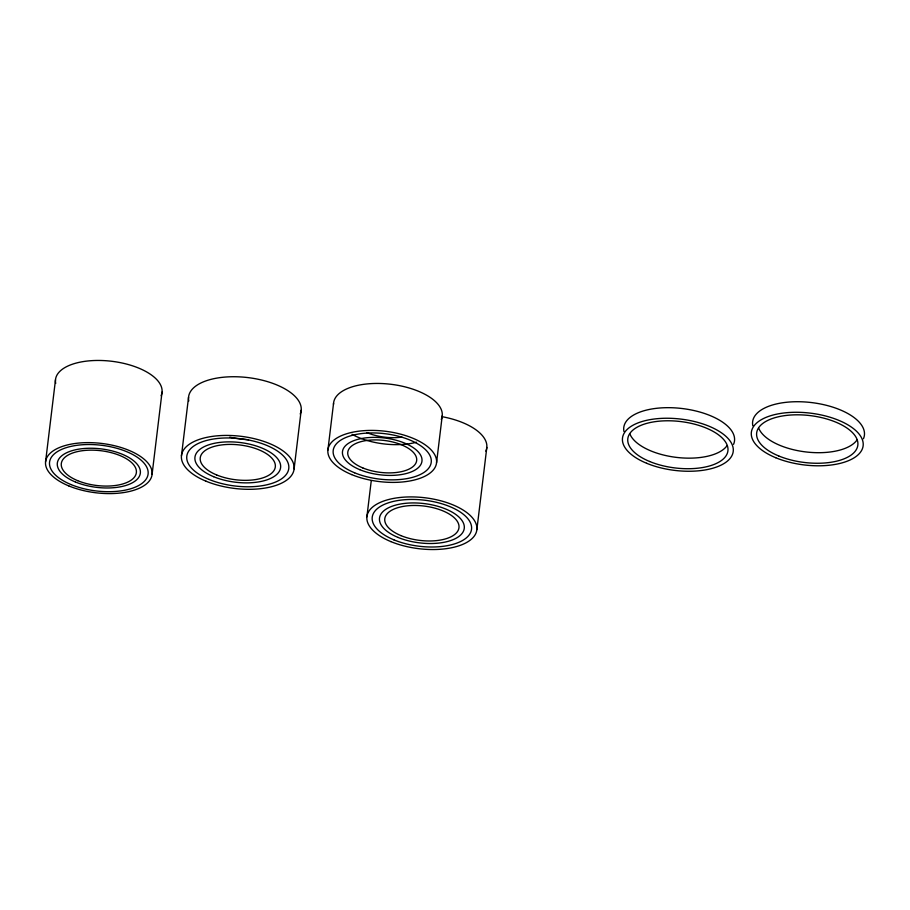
<?xml version="1.0" encoding="UTF-8"?>
<svg xmlns="http://www.w3.org/2000/svg" width="910" height="910" viewBox="0 0 910 910"><rect width="100%" height="100%" fill="white"/><g stroke="black" fill="none" stroke-linecap="round" stroke-linejoin="round"><path stroke-width="1.36" d="M45.557 461.939L55.499 379.777M152.095 474.281L162.037 392.119M181.454 455.842L188.563 397.158M294.101 468.889L301.199 410.205M327.896 450.109L333.572 403.153M366.889 516.857L371.269 480.651M436.561 462.689L442.237 415.745M476.874 529.597L486.816 447.436M442.465 416.757A55.362 25.651 6.9 0 1 485.838 451.167M752.82 425.8A56.295 26.083 6.9 0 1 811.174 402.527A56.295 26.083 6.9 0 1 863.442 438.745M856.981 440.008A50.96 23.614 6.9 0 1 805.896 451.94A50.96 23.614 6.9 0 1 758.781 428.303M623.964 431.545A55.76 25.833 6.9 0 1 681.772 408.476A55.76 25.833 6.9 0 1 733.54 444.364M727.101 445.593A50.425 23.364 6.9 0 1 676.539 457.4A50.425 23.364 6.9 0 1 629.925 434.024M55.703 383.406A53.633 24.843 6.9 0 1 111.304 361.224A53.633 24.843 6.9 0 1 161.093 395.736M188.78 400.991A56.704 26.265 6.9 0 1 247.554 377.548A56.704 26.265 6.9 0 1 300.198 414.027M248.532 439.712A51.358 23.797 6.9 0 1 229.786 437.187M333.515 404.393A54.702 25.343 6.9 0 1 393.086 384.566A54.702 25.343 6.9 0 1 441.27 419.43M416.564 442.214A49.367 22.864 6.9 0 1 352.068 434.332M401.97 437.096A34.682 16.073 6.9 0 1 366.832 432.603M393.871 539.835A50.027 23.182 6.9 0 0 471.482 529.654A50.027 23.182 6.9 0 0 400.275 500.182A50.027 23.182 6.9 0 0 393.871 539.835M400.969 535.626A37.355 17.301 6.9 0 0 458.924 528.027A37.355 17.301 6.9 0 0 405.746 506.017A37.355 17.301 6.9 0 0 400.969 535.626M397.977 537.4A42.69 19.781 6.9 0 0 464.214 528.71A42.69 19.781 6.9 0 0 403.448 503.56A42.69 19.781 6.9 0 0 397.977 537.4M390.89 541.609A55.362 25.651 6.9 0 0 476.772 530.348A55.362 25.651 6.9 0 0 397.977 497.724A55.362 25.651 6.9 0 0 390.89 541.609M778.71 455.955A50.96 23.614 6.9 0 0 857.777 445.593A50.96 23.614 6.9 0 0 785.239 415.563A50.96 23.614 6.9 0 0 778.71 455.955M775.73 457.73A56.295 26.083 6.9 0 0 863.067 446.275A56.295 26.083 6.9 0 0 782.93 413.106A56.295 26.083 6.9 0 0 775.73 457.73M646.646 463.27A55.76 25.833 6.9 0 0 733.153 451.917A55.76 25.833 6.9 0 0 653.789 419.066A55.76 25.833 6.9 0 0 646.646 463.27M649.638 461.495A50.425 23.364 6.9 0 0 727.863 451.235A50.425 23.364 6.9 0 0 656.087 421.523A50.425 23.364 6.9 0 0 649.638 461.495M68.807 485.917A53.633 24.843 6.9 0 0 152.004 475.009A53.633 24.843 6.9 0 0 75.666 443.409A53.633 24.843 6.9 0 0 68.807 485.917M71.048 484.586A49.629 22.989 6.9 0 0 148.034 474.497A49.629 22.989 6.9 0 0 77.395 445.252A49.629 22.989 6.9 0 0 71.048 484.586M75.416 481.993A41.814 19.372 6.9 0 0 140.288 473.484A41.814 19.372 6.9 0 0 80.774 448.858A41.814 19.372 6.9 0 0 75.416 481.993M77.657 480.662A37.81 17.517 6.9 0 0 136.318 472.972A37.81 17.517 6.9 0 0 82.503 450.7A37.81 17.517 6.9 0 0 77.657 480.662M206.035 481.197A56.704 26.265 6.9 0 0 293.998 469.662A56.704 26.265 6.9 0 0 213.293 436.254A56.704 26.265 6.9 0 0 206.035 481.197M209.027 479.422A51.358 23.797 6.9 0 0 288.709 468.968A51.358 23.797 6.9 0 0 215.602 438.711A51.358 23.797 6.9 0 0 209.027 479.422M216.614 474.929A37.81 17.517 6.9 0 0 275.264 467.228A37.81 17.517 6.9 0 0 221.448 444.956A37.81 17.517 6.9 0 0 216.614 474.929M213.623 476.692A43.145 19.986 6.9 0 0 280.553 467.922A43.145 19.986 6.9 0 0 219.151 442.499A43.145 19.986 6.9 0 0 213.623 476.692M351.601 474.565A54.702 25.343 6.9 0 0 436.459 463.429A54.702 25.343 6.9 0 0 358.608 431.203A54.702 25.343 6.9 0 0 351.601 474.565M354.593 472.79A49.367 22.864 6.9 0 0 431.169 462.746A49.367 22.864 6.9 0 0 360.906 433.661A49.367 22.864 6.9 0 0 354.593 472.79M362.806 467.922A34.682 16.073 6.9 0 0 416.621 460.858A34.682 16.073 6.9 0 0 367.242 440.417A34.682 16.073 6.9 0 0 362.806 467.922M359.814 469.685A40.029 18.541 6.9 0 0 421.91 461.552A40.029 18.541 6.9 0 0 364.944 437.96A40.029 18.541 6.9 0 0 359.814 469.685"/></g></svg>
